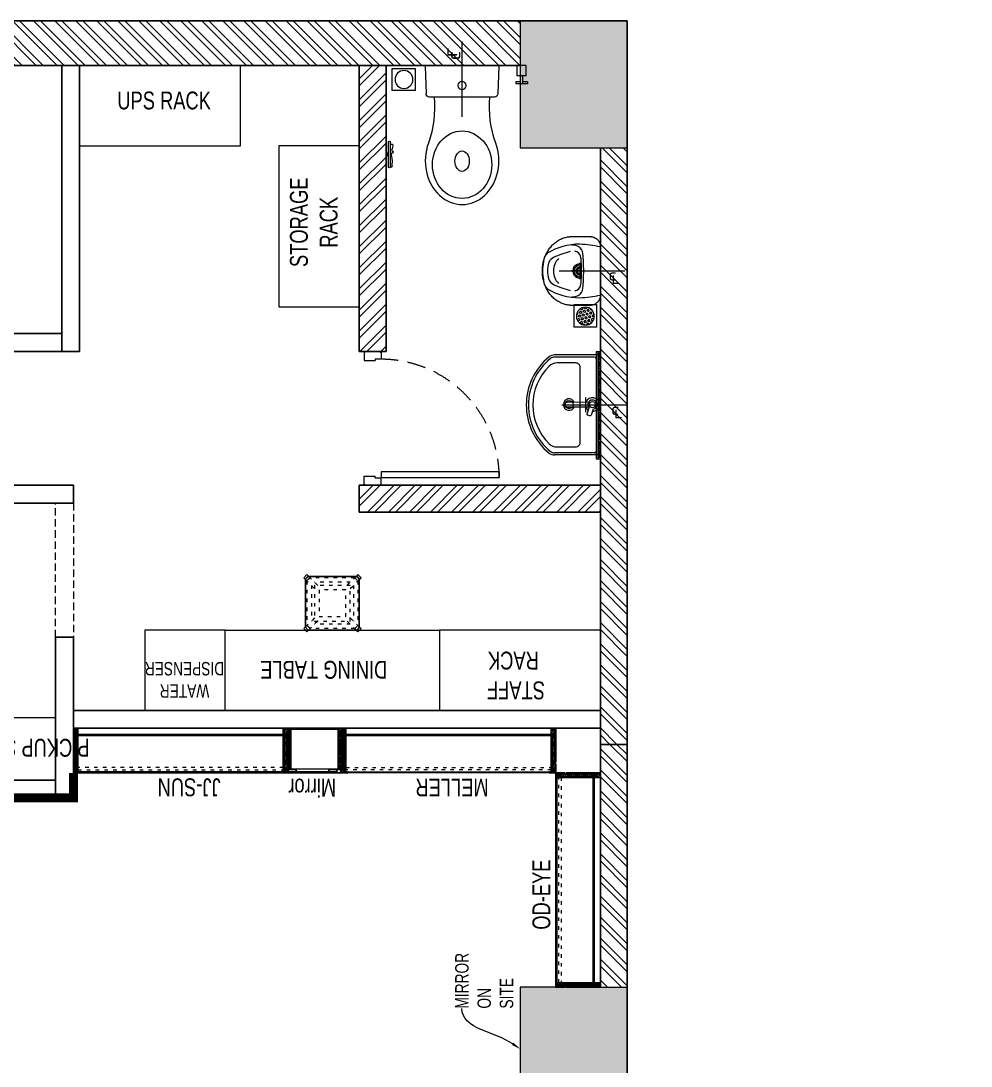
# Model space of a CAD drawing. Header units: feet. Extents: x 3387903 to 3402123, y -5461245 to -5443363.
# Drawn here: x 3395324 to 3400643, y -5449214 to -5443363 of the extents above; entities that cross this region are included whole.
import ezdxf
from ezdxf import colors
from ezdxf.entities.mleader import LeaderData, LeaderLine
from ezdxf.math import Vec2, Vec3

# ---------------------------------------------------------------- set-up
doc = ezdxf.new("R2010")
doc.units = ezdxf.units.FT
doc.header["$LTSCALE"] = 33
doc.header["$MEASUREMENT"] = 0
for name, pattern in [('a_p6_plan_L18$0$HIDDEN', [0.375, 0.25, -0.125]), ('ACAD_ISO03W100', [30, 12, -18]), ('CENTER', [2, 1.25, -0.25, 0.25, -0.25]), ('DOT2', [0.125, 0, -0.125]), ('HIDDEN', [9.525, 6.35, -3.175]), ('HIDDEN2', [4.7625, 3.175, -1.5875])]:
    doc.linetypes.add(name, pattern=pattern)
doc.layers.add('A-WALL', color=1, linetype='Continuous')
for name, color, linetype, lineweight in [('centerline-toilets', 2, 'CENTER', 13), ('Column', 243, 'Continuous', 9), ('column hatch', 5, 'Continuous', 0), ('Door', 2, 'Continuous', 13), ('ele', 252, 'Continuous', 13), ('Fhitting', 152, 'Continuous', 30), ('LENS-CURTAIN', 5, 'a_p6_plan_L18$0$HIDDEN', 9), ('LENS-DOOR', 34, 'Continuous', 20), ('LENS-PARTITION', 21, 'Continuous', 25), ('LENS-TEXT', 31, 'Continuous', 5), ('LENS_DIMENSION', 193, 'Continuous', 0), ('LENS_TEXT', 31, 'Continuous', 5), ('LK-FF&E WALL', 1, 'Continuous', 9), ('LK-FLUTTED FINISH', 20, 'Continuous', 30), ('LN-ELEVATION-1', 81, 'Continuous', 25), ('LN-ELEVATION-2', 103, 'Continuous', 20), ('LN-ELEVATION-3', 125, 'Continuous', 18), ('LN-ELEVATION-4', 145, 'Continuous', 13), ('LN-ELEVATION-5', 167, 'Continuous', 5), ('LN-HATCH', 251, 'Continuous', 0), ('Mirror', 150, 'Continuous', 20), ('Panelling', 65, 'Continuous', 18), ('PARTITION', 22, 'Continuous', 30), ('PLANO-TXT', 252, 'Continuous', 5), ('Toilet', 5, 'Continuous', 9)]:
    doc.layers.add(name, color=color, linetype=linetype, lineweight=lineweight)
doc.styles.add('LK TXT', font='GILC____.TTF', dxfattribs={"height": 100})
doc.styles.get("Standard").update_dxf_attribs({"font": 'GILC____.TTF'})
pattern_1 = [(45, (-2067896.71, 5460790.36), (-58.8666395, 58.8666395), []), (45, (-2067857.465, 5460790.36), (-58.8666395, 58.8666395), [])]

# ---------------------------------------------------------------- blocks, each defined once
blk = doc.blocks.new('DLF-RSP-AR-CD-DWG-4DT-3113$0$X-TYPICAL TOILET UPPER FLOORS - 02$0$urinals')
at = {"layer": 'Toilet'}
for p, q in [((0, -15.6), (0, 8.3)), ((-46.1, -115), (46.1, -115)), ((0, -105.4), (0, -161.1))]:
    blk.add_line(p, q, dxfattribs=at)
blk.add_lwpolyline([(135, 0), (-135, 0, 0.036949), (-150, -116.2, 0.138094), (-99.8, -297.1, 0.221721), (-52, -317.9, 0.062656), (0, -325, 0.062656), (52, -317.9, 0.221721), (99.8, -297.1, 0.138094), (150, -116.2, 0.036949)], format="xyb", close=True, dxfattribs=at)
for centre, radius, start, end in [((-94.3, -144.9), 47.1, 93.37082, 154.48244), ((-71.4, -149.9), 40.2, 106.70156, 169.72504), ((3.2, -1238.2), 1144.7, 90.16247, 95.02645), ((-50.5, -225.3), 118.5, 89.54541, 105.88575), ((-0.1, -996.2), 890.8, 89.99178, 93.18195), ((0, -115), 40, 167.42797, 12.57203), ((0, -115), 33, 164.1814, 15.8186), ((0, -115), 32, 163.60493, 16.39507), ((0, -115), 22.6, 155.66533, 24.33467), ((0, -115), 14.7, 139.91088, 40.08912), ((-3.2, -1238.2), 1144.7, 84.97355, 89.83753), ((0.1, -996.2), 890.8, 86.81805, 90.00822), ((50.5, -225.3), 118.5, 74.11425, 90.45459), ((71.4, -149.9), 40.2, 10.27496, 73.29844), ((94.3, -144.9), 47.1, 25.51756, 86.62918), ((-91, -152.7), 53.8, 148.48683, 188.64011), ((413.9, -38.4), 538.2, 193.99399, 204.56321), ((-413.9, -38.4), 538.2, 335.43679, 346.00601), ((91, -152.7), 53.8, 351.35989, 31.51317), ((-30.1, -241.3), 50, 204.56321, 250.46064), ((-1.6, -165.3), 97.6, 225, 270.9552), ((-1.5, -160.9), 135.4, 250.46064, 270.64918), ((1.6, -165.3), 97.6, 269.0448, 315), ((1.5, -160.9), 135.4, 269.35082, 289.53936), ((30.1, -241.3), 50, 289.53936, 335.43679)]:
    blk.add_arc(centre, radius, start, end, dxfattribs=at)
blk.add_open_spline([(135, 0), (105.3, 0), (75.7, 0), (-13.3, 0), (-72.7, 0), (-132.7, 0), (-133.4, 0), (-134.3, 0), (-134.5, 0), (-134.7, 0), (-134.9, 0), (-135, 0), (-135, 0), (-135, 0), (-135, 0), (-135, 0), (-135, 0), (-135.1, 0), (-135.1, 0), (-135.2, 0), (-135.2, 0), (-135.3, 0), (-135.4, 0), (-135.7, 0), (-135.8, 0), (-136.4, 0), (-136.7, 0), (-137.7, -0.1), (-138.4, -0.1), (-140.5, -0.2), (-141.9, -0.4), (-146.2, -1), (-149, -1.7), (-154.8, -3.4), (-157.6, -4.5), (-163.1, -7.3), (-165.8, -8.9), (-171, -12.5), (-173.4, -14.6), (-177.9, -19.1), (-180, -21.5), (-183.6, -26.7), (-185.2, -29.4), (-188, -34.9), (-189.1, -37.8), (-190.8, -43.5), (-191.5, -46.3), (-192, -49.8), (-192.1, -50.5), (-192.3, -52.5), (-192.4, -53.8), (-192.5, -55.7), (-192.5, -56.2), (-192.5, -56.9), (-192.5, -57), (-192.5, -57.2), (-192.5, -57.3), (-192.5, -57.4), (-192.5, -57.4), (-192.5, -57.5), (-192.5, -57.5), (-192.5, -57.5), (-192.5, -57.6), (-192.5, -57.7), (-192.5, -57.8), (-192.5, -57.9), (-192.5, -58.1), (-192.5, -58.4), (-192.5, -58.6), (-192.5, -59.3), (-192.5, -59.7), (-192.5, -61), (-192.5, -61.9), (-192.5, -64.6), (-192.5, -66.4), (-192.5, -71.7), (-192.5, -75.2), (-192.5, -85.8), (-192.5, -92.9), (-192.5, -114.2), (-192.5, -128.4), (-192.5, -146.1), (-192.5, -144.6), (-192.5, -149.2), (-192.5, -150.3), (-192.5, -153.7), (-192.5, -156), (-192.5, -158.5), (-192.5, -158.8), (-192.5, -159.2), (-192.5, -159.4), (-192.5, -159.7), (-192.5, -159.8), (-192.5, -159.9), (-192.5, -160), (-192.5, -160), (-192.5, -160), (-192.5, -160.1), (-192.5, -160.1), (-192.5, -160.2), (-192.5, -160.3), (-192.5, -160.5), (-192.5, -160.6), (-192.5, -161), (-192.5, -161.2), (-192.5, -161.9), (-192.5, -162.4), (-192.4, -163.9), (-192.4, -164.9), (-192.3, -167.8), (-192.2, -169.8), (-191.7, -175.8), (-191.2, -179.9), (-189.3, -190.9), (-187.5, -198), (-182.8, -212.2), (-179.9, -219.2), (-172.8, -233.1), (-168.7, -239.9), (-159.3, -253), (-154, -259.4), (-142.4, -271.4), (-136, -277), (-122.6, -287.5), (-115.4, -292.3), (-100.5, -300.9), (-92.8, -304.8), (-76.9, -311.5), (-68.8, -314.3), (-52.5, -318.9), (-44.4, -320.7), (-28.1, -323.4), (-20, -324.2), (-9.4, -324.8), (-6.7, -324.9), (-2.5, -325), (-1, -325), (2, -325), (3.6, -325), (8.2, -324.9), (11.3, -324.7), (20.7, -324.1), (27, -323.5), (41.8, -321.2), (50.2, -319.5), (67, -314.9), (75.4, -312), (91.8, -305.3), (99.8, -301.4), (115.1, -292.5), (122.5, -287.5), (136.4, -276.8), (142.9, -270.9), (154.7, -258.5), (160.1, -252), (169.7, -238.4), (173.8, -231.3), (180.9, -217), (183.8, -209.7), (188.3, -195.1), (189.9, -187.8), (191.2, -179.3), (191.4, -178), (191.8, -174.1), (192.1, -171.5), (192.3, -167.9), (192.3, -166.9), (192.5, -164), (192.5, -162), (192.5, -160), (192.5, -159.9), (192.5, -159.8), (192.5, -159.7), (192.5, -159.5), (192.5, -159.4), (192.5, -159), (192.5, -158.8), (192.5, -158), (192.5, -157.5), (192.5, -155.9), (192.5, -154.9), (192.5, -151.8), (192.5, -149.7), (192.5, -143.5), (192.5, -144.3), (192.5, -131.9), (192.5, -123.6), (192.5, -98.8), (192.5, -82.2), (192.5, -64.8), (192.5, -64), (192.5, -61.5), (192.5, -59.9), (192.5, -58), (192.5, -57.8), (192.5, -57.5), (192.5, -57.5), (192.5, -57.4), (192.5, -57.4), (192.5, -57.4), (192.5, -57.3), (192.5, -57.2), (192.5, -57.2), (192.5, -57), (192.5, -56.8), (192.5, -56.4), (192.5, -56.1), (192.5, -55.3), (192.4, -54.7), (192.3, -53), (192.2, -51.9), (191.8, -48.4), (191.4, -46), (190, -40.4), (188.9, -37.2), (186.1, -30.8), (184.3, -27.7), (180.2, -21.8), (177.9, -19.1), (172.8, -14), (170, -11.7), (164, -7.7), (160.9, -6.1), (154.5, -3.3), (151.3, -2.3), (144.8, -0.7), (141.6, -0.3), (137.3, 0), (136.1, 0), (135, 0)], degree=3, knots=[0, 0, 0, 0, 0.329607, 0.329607, 0.988822, 0.988822, 0.996691, 0.996691, 0.998638, 0.998638, 0.99992, 0.99992, 1.000227, 1.000227, 1.000534, 1.000534, 1.001148, 1.001148, 1.002375, 1.002375, 1.00483, 1.00483, 1.009739, 1.009739, 1.019558, 1.019558, 1.039196, 1.039196, 1.078472, 1.078472, 1.157024, 1.157024, 1.314128, 1.314128, 1.471232, 1.471232, 1.628335, 1.628335, 1.785439, 1.785439, 1.942543, 1.942543, 2.099647, 2.099647, 2.256751, 2.256751, 2.413855, 2.413855, 2.450944, 2.450944, 2.525122, 2.525122, 2.556641, 2.556641, 2.563699, 2.563699, 2.567479, 2.567479, 2.57001, 2.57001, 2.570783, 2.570783, 2.572328, 2.572328, 2.573873, 2.573873, 2.576964, 2.576964, 2.583145, 2.583145, 2.595507, 2.595507, 2.620232, 2.620232, 2.669681, 2.669681, 2.76858, 2.76858, 2.966376, 2.966376, 3.36197, 3.36197, 3.45996, 3.45996, 3.491387, 3.491387, 3.554241, 3.554241, 3.562213, 3.562213, 3.566829, 3.566829, 3.570018, 3.570018, 3.570684, 3.570684, 3.571294, 3.571294, 3.571904, 3.571904, 3.573124, 3.573124, 3.575564, 3.575564, 3.580444, 3.580444, 3.590203, 3.590203, 3.609723, 3.609723, 3.648762, 3.648762, 3.72684, 3.72684, 3.861362, 3.861362, 3.995884, 3.995884, 4.130406, 4.130406, 4.264928, 4.264928, 4.39945, 4.39945, 4.533972, 4.533972, 4.668494, 4.668494, 4.803016, 4.803016, 4.937539, 4.937539, 5.072061, 5.072061, 5.118026, 5.118026, 5.144558, 5.144558, 5.17109, 5.17109, 5.224154, 5.224154, 5.330281, 5.330281, 5.468863, 5.468863, 5.607445, 5.607445, 5.746027, 5.746027, 5.884609, 5.884609, 6.023191, 6.023191, 6.161773, 6.161773, 6.300355, 6.300355, 6.438937, 6.438937, 6.577519, 6.577519, 6.602876, 6.602876, 6.653589, 6.653589, 6.673028, 6.673028, 6.711906, 6.711906, 6.713712, 6.713712, 6.715518, 6.715518, 6.719129, 6.719129, 6.726351, 6.726351, 6.740796, 6.740796, 6.769686, 6.769686, 6.827466, 6.827466, 6.943027, 6.943027, 7.174147, 7.174147, 7.636387, 7.636387, 7.659394, 7.659394, 7.705407, 7.705407, 7.71212, 7.71212, 7.713128, 7.713128, 7.714137, 7.714137, 7.716153, 7.716153, 7.720185, 7.720185, 7.728249, 7.728249, 7.744378, 7.744378, 7.776636, 7.776636, 7.841152, 7.841152, 7.970184, 7.970184, 8.14844, 8.14844, 8.326696, 8.326696, 8.504953, 8.504953, 8.683209, 8.683209, 8.861465, 8.861465, 9.039722, 9.039722, 9.217978, 9.217978, 9.283185, 9.283185, 9.283185, 9.283185], dxfattribs=at)
blk = doc.blocks.new('jALI')
at = {"layer": 'Toilet', "ltscale": 5}
h = blk.add_hatch(dxfattribs=at)
h.set_pattern_fill('HEX', color=256, scale=50, angle=135, double=1)
h.set_pattern_definition([(135, (-344825.863, 460708.187), (-7.65465545, -7.65465545), [6.25, -12.5]), (255, (-344825.863, 460708.187), (10.4564538, -2.80179835), [6.25, -12.5]), (195, (-344830.282, 460712.606), (2.80179835, -10.4564538), [6.25, -12.5])])
edge = h.paths.add_edge_path()
edge.add_arc((-393187.5, 163647.6), 50, -90, 270)
blk.add_lwpolyline([(-393249.5, 163581.9), (-393125.5, 163581.9), (-393125.5, 163709.4), (-393249.5, 163709.4)], close=True, dxfattribs=at)
blk.add_circle((-393187.5, 163647.6), 50, dxfattribs=at)
blk = doc.blocks.new('Urinal')
at = {"layer": 'centerline-toilets', "linetype": 'HIDDEN', "ltscale": 10}
blk.add_line((0, 230.9), (0, -137), dxfattribs=at)
at = {"layer": 'Fhitting', "lineweight": 0, "ltscale": 0.5, "rotation": 180}
blk.add_blockref('DLF-RSP-AR-CD-DWG-4DT-3113$0$X-TYPICAL TOILET UPPER FLOORS - 02$0$urinals', (0, 0), dxfattribs=at)
at = {"layer": 'Fhitting', "lineweight": 0, "ltscale": 0.5, "xscale": -1, "rotation": 90}
blk.add_blockref('jALI', (163394.4, -393103.5), dxfattribs=at)
at = {"layer": 'centerline-toilets', "linetype": 'DOT2', "insert": (-31.4, -69), "char_height": 75, "width": 495.827, "attachment_point": 5, "rotation": 270}
blk.add_mtext('{\\fISOCPEUR|b0|i0|c0|p34;℄}', dxfattribs=at)
blk = doc.blocks.new('WC')
at = {"layer": 'centerline-toilets', "linetype": 'HIDDEN', "ltscale": 10}
blk.add_line((0, 286.3), (0, -134.7), dxfattribs=at)
at = {"layer": 'Toilet'}
for p, q in [((-412.8, 566.9), (-412.8, 428.9)), ((-400.8, 566.9), (-400.8, 428.9)), ((-418.8, 506.9), (-424.8, 506.9)), ((-424.8, 506.9), (-424.8, 488.9)), ((-418.8, 488.9), (-424.8, 488.9)), ((-418.8, 506.9), (-418.8, 488.9)), ((-418.8, 503.9), (-412.8, 503.9)), ((-418.8, 491.9), (-412.8, 491.9)), ((180.6, 176.8), (-182.6, 176.8)), ((-205.8, 5.9), (-201.7, 157.2)), ((205.8, 5.9), (199.8, 157.2)), ((-200.1, 0), (200.1, 0))]:
    blk.add_line(p, q, dxfattribs=at)
at = {"layer": 'Toilet', "ltscale": 100}
for p, q in [((366.1, 103), (300.3, 103)), ((300.3, 91.5), (300.3, 103)), ((326.3, 91.5), (300.3, 91.5)), ((326.3, 103), (326.3, 57.2)), ((340.1, 103), (340.1, 57.2)), ((366.1, 91.5), (340.1, 91.5)), ((366.1, 91.5), (366.1, 103)), ((307.2, 0), (307.2, 57.2)), ((359.2, 57.2), (307.2, 57.2)), ((359.2, 57.2), (359.2, 0)), ((359.2, 0), (307.2, 0))]:
    blk.add_line(p, q, dxfattribs=at)
at = {"layer": 'Toilet'}
blk.add_circle((-0.3, 111.6), 22.9, dxfattribs=at)
for centre, radius, start, end in [((-406.8, 566.9), 6, 0, 180), ((-406.8, 428.9), 6, 180, 0), ((-776.4, 231.1), 622.3, 354.997, 19.06186), ((776, 226.4), 623.4, 160.51959, 184.56168), ((-182.4, 157.5), 19.3, 90.35094, 180.89813), ((180.5, 157.5), 19.3, 359.10187, 89.64906), ((-200.1, 5.7), 5.72, 177.95459, 270), ((200.1, 5.7), 5.72, 270, 2.04541)]:
    blk.add_arc(centre, radius, start, end, dxfattribs=at)
at = {"layer": 'Toilet', "extrusion": (0, 0, -1)}
for centre, major_axis, ratio, start_param, end_param in [((0, 533.5), (0, -244.6), 0.842028, 7.436326, 11.41323), ((0, 535.1), (0, -57.2), 0.7, 1.570796326794896, 7.853981633974482)]:
    blk.add_ellipse(centre, major_axis=major_axis, ratio=ratio, start_param=start_param, end_param=end_param, dxfattribs=at)
blk.add_ellipse((0, 555), major_axis=(0, -188.8), ratio=0.878788, dxfattribs=at)
at = {"layer": 'Toilet'}
blk.add_open_spline([(-400.8, 441), (-397.1, 440.5), (-384.3, 439), (-389, 459.3), (-395.6, 479.8), (-385.6, 478), (-385.9, 491.3), (-402.7, 487.2), (-384.8, 532.1), (-395.5, 546.6), (-390.9, 570.2), (-397.2, 568.8), (-400.8, 568)], degree=3, knots=[0, 0, 0, 0, 9.744972, 33.823887, 47.583551, 49.497915, 60.560502, 63.822284, 93.508019, 135.756925, 141.904352, 150.301906, 150.301906, 150.301906, 150.301906], dxfattribs=at)
at = {"layer": 'Fhitting', "lineweight": 0, "ltscale": 0.5, "rotation": 270}
blk.add_blockref('jALI', (-163972.9, -393109.2), dxfattribs=at)
at = {"layer": 'centerline-toilets', "linetype": 'DOT2', "insert": (-35.9, -56.9), "char_height": 85.827, "width": 567.402, "attachment_point": 5, "rotation": 270}
blk.add_mtext('{\\fISOCPEUR|b0|i0|c0|p34;℄}', dxfattribs=at)
blk = doc.blocks.new('Wash Basin')
at = {"layer": 'PARTITION', "lineweight": 9}
h = blk.add_hatch(dxfattribs=at)
h.set_pattern_fill('ANSI38', color=256, scale=70, angle=990, style=0, double=1)
h.set_pattern_definition([(315, (-62.738, -33.325), (6.18718, 6.18718), []), (45, (-62.738, -33.325), (6.18718, 18.56155), [21.875, -13.125])])
h.paths.add_polyline_path([(302.1, -22), (-298.1, -22), (-298.1, -34), (302.1, -34)])
at = {"layer": 'centerline-toilets', "linetype": 'HIDDEN', "ltscale": 10}
blk.add_line((0, -238.1), (0, 129.8), dxfattribs=at)
at = {"layer": 'Mirror', "ltscale": 0.5}
blk.add_lwpolyline([(-298.1, -34), (-298.1, -46), (302.1, -46), (302.1, -34)], close=True, dxfattribs=at)
at = {"layer": 'Panelling', "lineweight": 9}
blk.add_lwpolyline([(-298.1, -22), (-298.1, -34), (302.1, -34), (302.1, -22)], close=True, dxfattribs=at)
at = {"layer": 'Toilet', "ltscale": 100}
for p, q in [((-280, -32), (-280, -278.3)), ((-270, -22), (270, -22)), ((-268, -55), (-268, -278.3)), ((-258, -45), (258, -45)), ((268, -55), (268, -278.3)), ((280, -32), (280, -278.3)), ((-14.8, -88.6), (-14.6, -207.9)), ((11, -207.9), (10.8, -88.6))]:
    blk.add_line(p, q, dxfattribs=at)
blk.add_lwpolyline([(40.7, -103.2), (-41.1, -103.2)], dxfattribs=at)
blk.add_lwpolyline([(23.1, -61.6), (57.7, -73.5, -0.414214), (61.4, -81.2), (57.5, -92.5, -0.414214), (49.9, -96.2), (16.1, -84.6)], format="xyb", dxfattribs=at)
blk.add_lwpolyline([(-235, -264, 0.191896), (-217.2, -308.7, 0.420236), (217.2, -308.7, 0.191896), (235, -264), (235, -160.5, 0.414214), (210, -135.5), (-210, -135.5, 0.414214), (-235, -160.5)], format="xyb", close=True, dxfattribs=at)
for centre, radius in [((-2, -66.5), 17.5), ((-2, -196.8), 22.5)]:
    blk.add_circle(centre, radius, dxfattribs=at)
for centre, radius, start, end in [((-270, -32), 10, 90, 180), ((-258, -55), 10, 90, 180), ((258, -55), 10, 0, 90), ((270, -32), 10, 0, 90), ((-2, -197.1), 32.1, 113.08975, 66.24598), ((-2, -196.8), 20.5, 128.04034, 237.28993), ((-2, -196.8), 20.5, 304.47329, 50.73323), ((-230, -278.3), 50, 180, 218.44606), ((-230, -278.3), 38, 180, 218.44606), ((230, -278.3), 38, 321.55394, 0), ((230, -278.3), 50, 321.55394, 0), ((0, -89.3), 347.7, 219.28258, 320.71742), ((0, -89.3), 335.7, 219.31295, 320.68705)]:
    blk.add_arc(centre, radius, start, end, dxfattribs=at)
for centre, major_axis, start_param, end_param in [((-2, -66.5), (0, 38.3), 4.720493, 9.081982), ((-2, -66.5), (-0.2, -25.6), 1.769108, 7.074098), ((-2, -66.5), (0, 38.3), 3.484555, 4.083576), ((-1.8, -207.9), (-9.04, 9.04), 0.785398, 3.926991)]:
    blk.add_ellipse(centre, major_axis=major_axis, ratio=1, start_param=start_param, end_param=end_param, dxfattribs=at)
at = {"layer": 'centerline-toilets', "linetype": 'DOT2', "insert": (33.3, 61.8), "char_height": 75, "width": 495.827, "attachment_point": 5, "rotation": 90}
blk.add_mtext('{\\fISOCPEUR|b0|i0|c0|p34;℄}', dxfattribs=at)
blk = doc.blocks.new('*U44')
at = {"layer": 'LENS-DOOR'}
for p, q in [((548121.7, 1779235.3), (548121.7, 1778573.8)), ((548121.7, 1779235.3), (548153, 1779235.3)), ((548153, 1778573.8), (548153, 1779235.3)), ((547447.3, 1778568.6), (547452.5, 1778568.6)), ((547447.3, 1778484.1), (547447.3, 1778568.6)), ((547452.5, 1778573.8), (547488.9, 1778573.8)), ((547452.5, 1778568.6), (547452.5, 1778573.8)), ((547488.9, 1778539.9), (547488.9, 1778573.8)), ((547488.9, 1778539.9), (547499.3, 1778539.9)), ((547499.3, 1778478.9), (547499.3, 1778539.9)), ((548121.7, 1778573.8), (548153, 1778573.8)), ((548145.2, 1778478.9), (548145.2, 1778539.9)), ((548155.6, 1778539.9), (548145.2, 1778539.9)), ((548192.1, 1778573.8), (548155.6, 1778573.8)), ((548155.6, 1778539.9), (548155.6, 1778573.8)), ((548192.1, 1778568.6), (548192.1, 1778573.8)), ((548197.3, 1778568.6), (548192.1, 1778568.6)), ((548197.3, 1778484.1), (548197.3, 1778568.6)), ((547447.3, 1778484.1), (547452.5, 1778484.1)), ((547452.5, 1778478.9), (547452.5, 1778484.1)), ((547452.5, 1778478.9), (547499.3, 1778478.9)), ((548192.1, 1778478.9), (548145.2, 1778478.9)), ((548192.1, 1778478.9), (548192.1, 1778484.1)), ((548197.3, 1778484.1), (548192.1, 1778484.1))]:
    blk.add_line(p, q, dxfattribs=at)
at = {"layer": 'LENS-DOOR', "color": 7, "linetype": 'HIDDEN2'}
blk.add_ellipse((548153, 1778573.8), major_axis=(-661.5, 0), ratio=1, start_param=-1.570791, end_param=0.051209, dxfattribs=at)
blk = doc.blocks.new('A$Ce3c081f2')
at = {"layer": 'column hatch'}
h = blk.add_hatch(color=8, dxfattribs=at)
h.dxf.hatch_style = 1
h.paths.add_polyline_path([(-11400, 10100), (-11400, 10815), (-12085, 10815), (-12085, 10100)])
h.paths.add_polyline_path([(-5410, 0), (-5410, 150), (-5410, 600), (-6100, 600), (-6100, 0)])
h.paths.add_polyline_path([(-5445, 10110), (-5445, 10815), (-6085, 10815), (-6085, 10110)])
h.paths.add_polyline_path([(0, 10105), (0, 10815), (-715, 10815), (-715, 10105)])
h.paths.add_polyline_path([(0, 0), (0, 600), (-710, 600), (-710, 0)])
at = {"layer": 'LN-HATCH'}
h = blk.add_hatch(dxfattribs=at)
h.set_pattern_fill('ANSI32', color=256, scale=222)
h.set_pattern_definition(pattern_1)
h.paths.add_polyline_path([(0, 600), (0, 10105), (-250, 10105), (-250, 600)])
h.paths.add_polyline_path([(-715, 10565), (-715, 10815), (-5445, 10815), (-5445, 10565)])
h.paths.add_polyline_path([(-6085, 10565), (-6085, 10815), (-11400, 10815), (-11400, 10565)])
h.paths.add_polyline_path([(-12085, 10565), (-12085, 10815), (-13682, 10815), (-13682, 10565), (-13575, 10565)])
h = blk.add_hatch(dxfattribs=at)
h.set_pattern_fill('ANSI32', color=256, scale=222, angle=90)
h.set_pattern_definition([(135, (-5456560.36, -2073305.62), (-58.8666395, -58.8666395), []), (135, (-5456560.36, -2073266.37), (-58.8666395, -58.8666395), [])])
h.paths.add_polyline_path([(-2600, 150), (-2600, 1500), (-2750, 1500), (-2750, 150)])
h.paths.add_polyline_path([(-1850, 1350), (-1850, 1500), (-250, 1500), (-250, 1350)])
h = blk.add_hatch(dxfattribs=at)
h.set_pattern_fill('ANSI32', color=256, scale=222)
h.set_pattern_definition(pattern_1)
h.paths.add_polyline_path([(-7525, -1925), (-7525, -1775), (-11410, -1775), (-11410, -1925)])
h.paths.add_polyline_path([(-12085, -1925), (-12085, -1775), (-13575, -1775), (-13575, -1925)])
h.paths.add_polyline_path([(-4050, 0), (-4050, 150), (-5410, 150), (-5410, 0)])
h = blk.add_hatch(dxfattribs=at)
h.set_pattern_fill('ANSI32', color=256, scale=222)
h.set_pattern_definition(pattern_1)
h.paths.add_polyline_path([(-710, 0), (-710, 150), (-4050, 150), (-4050, 0)])
h.paths.add_polyline_path([(-7300, -1645), (-7300, 0), (-6100, 0), (-6100, 150), (-7450, 150), (-7450, -1645)])
at = {"layer": 'A-WALL'}
for p, q in [((0, 10815), (0, 0)), ((-250, 10105), (-250, 600)), ((-4050, 150), (-5410, 150)), ((-710, 150), (-4050, 150)), ((-4050, 150), (-4050, 0)), ((-5410, 0), (-7300, 0)), ((-4050, 0), (-5410, 0)), ((0, 0), (-4050, 0))]:
    blk.add_line(p, q, dxfattribs=at)
for points in [[(-2600, 150), (-2600, 1500), (-2750, 1500), (-2750, 150)], [(-1850, 1350), (-1850, 1500), (-250, 1500), (-250, 1350)]]:
    blk.add_lwpolyline(points, close=True, dxfattribs=at)
at = {"layer": 'Column'}
for p, q in [((-5410, 600), (-6100, 600)), ((-5410, 150), (-5410, 600)), ((0, 600), (-710, 600)), ((-710, 600), (-710, 0)), ((-5410, 150), (-5410, 0))]:
    blk.add_line(p, q, dxfattribs=at)
at = {"layer": 'Door', "rotation": 180}
blk.add_blockref('*U44', (545597.3, 1779951.4), dxfattribs=at)
at = {"layer": 'ele', "color": 0, "lineweight": -2, "xscale": -1, "rotation": 90}
blk.add_blockref('WC', (-250, 924.2), dxfattribs=at)
at = {"layer": 'ele', "color": 0, "lineweight": -2, "rotation": 180}
blk.add_blockref('Wash Basin', (-2150, 128), dxfattribs=at)
at = {"layer": 'ele', "color": 0, "lineweight": -2}
blk.add_blockref('Urinal', (-1400, 150), dxfattribs=at)
blk = doc.blocks.new('JJ SH 1200')
at = {"layer": 'LN-HATCH', "ltscale": 0.5}
h = blk.add_hatch(dxfattribs=at)
h.set_pattern_fill('ANSI31', color=256, scale=2)
h.set_pattern_definition([(45, (4097187.331, 1708800.267), (-4.4901280605, 4.4901280605), [])])
h.paths.add_polyline_path([(792.1, 220), (792.1, 30), (786.1, 30), (786.1, 20), (792.1, 20), (792.1, -24), (767.1, -24), (767.1, 220)])
h.paths.add_polyline_path([(-382.9, 180), (767.1, 180), (767.1, 186), (-382.9, 186)])
h.paths.add_polyline_path([(757.1, -24), (757.1, -30), (792.1, -30), (792.1, -24)])
h.paths.add_polyline_path([(-407.9, 220), (-407.9, 30), (-401.9, 30), (-401.9, 20), (-407.9, 20), (-407.9, -24), (-382.9, -24), (-382.9, 220)])
h.paths.add_polyline_path([(-372.9, -24), (-372.9, -30), (-407.9, -30), (-407.9, -24)])
at = {"layer": 'LN-ELEVATION-1', "ltscale": 0.5}
for points in [[(-407.9, 220), (-407.9, 30), (-401.9, 30), (-401.9, 20), (-407.9, 20), (-407.9, -24), (-382.9, -24), (-382.9, 220)], [(-382.9, 180), (767.1, 180), (767.1, 186), (-382.9, 186)], [(792.1, 220), (792.1, 30), (786.1, 30), (786.1, 20), (792.1, 20), (792.1, -24), (767.1, -24), (767.1, 220)], [(-372.9, -24), (-372.9, -30), (-407.9, -30), (-407.9, -24)], [(757.1, -24), (757.1, -30), (792.1, -30), (792.1, -24)]]:
    blk.add_lwpolyline(points, close=True, dxfattribs=at)
at = {"layer": 'LN-ELEVATION-3', "ltscale": 0.5}
for p, q in [((767.1, 220), (-382.9, 220)), ((757.1, -24), (-372.9, -24)), ((-372.9, -30), (757.1, -30))]:
    blk.add_line(p, q, dxfattribs=at)
at = {"layer": 'LN-ELEVATION-4', "linetype": 'ACAD_ISO03W100', "ltscale": 0.05}
blk.add_lwpolyline([(767.1, 0), (-382.9, 0), (-382.9, -12), (767.1, -12)], close=True, dxfattribs=at)
blk = doc.blocks.new('CLENS 1200')
at = {"layer": 'LN-HATCH', "ltscale": 0.5}
h = blk.add_hatch(dxfattribs=at)
h.set_pattern_fill('ANSI31', color=256, scale=2)
h.set_pattern_definition([(45, (4092853.4493, 1690921.992), (-4.4901280605, 4.4901280605), [])])
h.paths.add_polyline_path([(0, 250), (0, 60), (6, 60), (6, 50), (0, 50), (0, 6), (25, 6), (25, 250)])
h.paths.add_polyline_path([(1175, 210), (25, 210), (25, 216), (1175, 216)])
h.paths.add_polyline_path([(35, 6), (35, 0), (0, 0), (0, 6)])
h.paths.add_polyline_path([(1200, 250), (1200, 60), (1194, 60), (1194, 50), (1200, 50), (1200, 6), (1175, 6), (1175, 250)])
h.paths.add_polyline_path([(1165, 6), (1165, 0), (1200, 0), (1200, 6)])
at = {"layer": 'LN-ELEVATION-1', "ltscale": 0.5}
for points in [[(0, 250), (0, 60), (6, 60), (6, 50), (0, 50), (0, 6), (25, 6), (25, 250)], [(1200, 250), (1200, 60), (1194, 60), (1194, 50), (1200, 50), (1200, 6), (1175, 6), (1175, 250)], [(1175, 210), (25, 210), (25, 216), (1175, 216)], [(35, 6), (35, 0), (0, 0), (0, 6)], [(1165, 6), (1165, 0), (1200, 0), (1200, 6)]]:
    blk.add_lwpolyline(points, close=True, dxfattribs=at)
at = {"layer": 'LN-ELEVATION-3', "ltscale": 0.5}
for p, q in [((25, 250), (1175, 250)), ((35, 6), (1165, 6)), ((1165, 0), (35, 0))]:
    blk.add_line(p, q, dxfattribs=at)
at = {"layer": 'LN-ELEVATION-4', "linetype": 'ACAD_ISO03W100', "ltscale": 0.05}
blk.add_lwpolyline([(25, 30), (1175, 30), (1175, 18), (25, 18)], close=True, dxfattribs=at)
blk = doc.blocks.new('MIRROR')
at = {"layer": 'LN-HATCH', "ltscale": 0.5}
h = blk.add_hatch(dxfattribs=at)
h.set_pattern_fill('ANSI31', color=256, scale=2)
h.set_pattern_definition([(45, (4060433.7416, 1708720.787), (-4.4901280605, 4.4901280605), [])])
h.paths.add_polyline_path([(212.9, 101.3), (230.9, 101.3), (230.9, -127.7), (212.9, -127.7)])
h.paths.add_polyline_path([(230.9, 95.3), (494.9, 95.3), (494.9, 101.3), (230.9, 101.3)])
h.paths.add_polyline_path([(512.9, 101.3), (494.9, 101.3), (494.9, -127.7), (512.9, -127.7)])
at = {"layer": 'Defpoints'}
blk.add_lwpolyline([(512.9, 101.3), (212.9, 101.3), (212.9, -148.7), (512.9, -148.7)], close=True, dxfattribs=at)
at = {"layer": 'LN-ELEVATION-1'}
for points in [[(212.9, 101.3), (230.9, 101.3), (230.9, -127.7), (212.9, -127.7)], [(230.9, 95.3), (494.9, 95.3), (494.9, 101.3), (230.9, 101.3)], [(512.9, 101.3), (494.9, 101.3), (494.9, -127.7), (512.9, -127.7)], [(259.9, -141.7), (259.9, -127.7), (214.9, -127.7), (214.9, -148.7), (223.9, -148.7), (223.9, -147.2), (216.4, -147.2), (216.4, -141.7)], [(442.9, -141.7), (442.9, -127.7), (487.9, -127.7), (487.9, -148.7), (478.9, -148.7), (478.9, -147.2), (486.4, -147.2), (486.4, -141.7)], [(504.9, -148.7), (504.9, -147.2), (509.4, -147.2), (509.4, -129.2), (487.9, -129.2), (487.9, -127.7), (510.9, -127.7), (510.9, -148.7)]]:
    blk.add_lwpolyline(points, close=True, dxfattribs=at)
at = {"layer": 'LN-ELEVATION-2', "color": 4, "lineweight": 0}
blk.add_lwpolyline([(216.4, -141.7), (486.4, -141.7), (486.4, -147.2), (216.4, -147.2)], close=True, dxfattribs=at)
at = {"layer": 'LN-ELEVATION-2'}
blk.add_lwpolyline([(259.9, -141.7), (442.9, -141.7), (442.9, -127.7), (259.9, -127.7)], close=True, dxfattribs=at)
at = {"layer": 'LN-ELEVATION-4', "ltscale": 0.5}
blk.add_line((478.9, -148.7), (223.9, -148.7), dxfattribs=at)
blk = doc.blocks.new('Stool')
at = {"layer": 'LN-ELEVATION-1', "ltscale": 0.5}
blk.add_lwpolyline([(-130, 300), (130, 300, -0.414214), (150, 280), (150, 20, -0.414214), (130, 0), (-130, 0, -0.414214), (-150, 20), (-150, 280, -0.414214)], format="xyb", close=True, dxfattribs=at)
at = {"layer": 'LN-ELEVATION-3', "linetype": 'ACAD_ISO03W100', "ltscale": 0.05}
for p, q in [((-100, 232.3), (-142.4, 274.7)), ((-142.4, 274.7), (-142.4, 25.3)), ((-82.3, 250), (-124.7, 292.4)), ((-124.7, 292.4), (124.7, 292.4)), ((-117.4, 249.7), (-117.4, 50.3)), ((-99.7, 267.4), (99.7, 267.4)), ((82.3, 250), (124.7, 292.4)), ((100, 232.3), (142.4, 274.7)), ((117.4, 249.7), (117.4, 50.3)), ((142.4, 274.7), (142.4, 25.3)), ((-100, 67.7), (-142.4, 25.3)), ((100, 67.7), (142.4, 25.3)), ((-82.3, 50), (-124.7, 7.6)), ((-124.7, 7.6), (124.7, 7.6)), ((-99.7, 32.6), (99.7, 32.6)), ((82.3, 50), (124.7, 7.6))]:
    blk.add_line(p, q, dxfattribs=at)
for points in [[(-132.2, 299.9), (-124.7, 292.4), (-142.4, 274.7), (-149.9, 282.2)], [(132.2, 299.9), (124.7, 292.4), (142.4, 274.7), (149.9, 282.2)], [(-132.2, 0.1), (-124.7, 7.6), (-142.4, 25.3), (-149.9, 17.8)], [(132.2, 0.1), (124.7, 7.6), (142.4, 25.3), (149.9, 17.8)]]:
    blk.add_lwpolyline(points, dxfattribs=at)
for points in [[(-100, 250), (100, 250), (100, 50), (-100, 50)], [(-75, 225), (75, 225), (75, 75), (-75, 75)]]:
    blk.add_lwpolyline(points, close=True, dxfattribs=at)
at = {"layer": 'LN-ELEVATION-5', "ltscale": 0.5}
for points in [[(-149.9, 282.2), (-160.1, 292.4), (-142.4, 310.1), (-132.2, 299.9)], [(149.9, 282.2), (160.1, 292.4), (142.4, 310.1), (132.2, 299.9)], [(-149.9, 17.8), (-160.1, 7.6), (-142.4, -10.1), (-132.2, 0.1)], [(149.9, 17.8), (160.1, 7.6), (142.4, -10.1), (132.2, 0.1)]]:
    blk.add_lwpolyline(points, dxfattribs=at)

msp = doc.modelspace()

# ---------------------------------------------------------------- linework, layer by layer
at = {"layer": 'LENS-CURTAIN', "ltscale": 5}
msp.add_lwpolyline([(3395518.1, -5446813), (3395518.1, -5446063), (3395618.1, -5446063), (3395618.1, -5446813)], close=True, dxfattribs=at)
at = {"layer": 'LENS-PARTITION'}
for points in [[(3395553.1, -5443613), (3395553.1, -5445213), (3395653.1, -5445213), (3395653.1, -5443613)], [(3393953.1, -5445113), (3393953.1, -5445213), (3395553.1, -5445213), (3395553.1, -5445113)], [(3395618.1, -5446063), (3393053.1, -5446063), (3393053.1, -5445963), (3395618.1, -5445963)], [(3395618.1, -5447713), (3395618.1, -5446813), (3395518.1, -5446813), (3395518.1, -5447713)], [(3398568.1, -5447223), (3398568.1, -5447323), (3395618.1, -5447323), (3395618.1, -5447223)], [(3395518.1, -5447713), (3393899.2, -5447713), (3393899.2, -5447613), (3395518.1, -5447613)]]:
    msp.add_lwpolyline(points, close=True, dxfattribs=at)
at = {"layer": 'LK-FF&E WALL'}
for points in [[(3396553.1, -5443613), (3395653.1, -5443613), (3395653.1, -5444063), (3396553.1, -5444063)], [(3396768.1, -5444063), (3396768.1, -5444963), (3397218.1, -5444963), (3397218.1, -5444063)], [(3396468.1, -5446773), (3396018.1, -5446773), (3396018.1, -5447223), (3396468.1, -5447223)], [(3397668.1, -5447223), (3396468.1, -5447223), (3396468.1, -5446773), (3397668.1, -5446773)], [(3397668.1, -5447223), (3398568.1, -5447223), (3398568.1, -5446773), (3397668.1, -5446773)], [(3395518.1, -5447263), (3395518.1, -5447613), (3394618.1, -5447613), (3394618.1, -5447263)]]:
    msp.add_lwpolyline(points, close=True, dxfattribs=at)
at = {"layer": 'LK-FLUTTED FINISH', "linetype": 'ACAD_ISO03W100', "ltscale": 0.05, "const_width": 50}
msp.add_lwpolyline([(3395618.1, -5447573), (3395618.1, -5447713), (3392253.1, -5447713)], dxfattribs=at)

# ---------------------------------------------------------------- block references
at = {"layer": 'LENS_DIMENSION', "rotation": 90}
msp.add_blockref('A$Ce3c081f2', (3398718.1, -5443363), dxfattribs=at)
at = {"layer": 'LK-FF&E WALL', "xscale": -1}
msp.add_blockref('Stool', (3397068.1, -5446773), dxfattribs=at)
at = {"layer": 'LK-FF&E WALL'}
for name, p in [('JJ SH 1200', (3396026, -5447543)), ('MIRROR', (3396605.1, -5447424.3)), ('CLENS 1200', (3397118.1, -5447573))]:
    msp.add_blockref(name, p, dxfattribs=at)
at = {"layer": 'LK-FF&E WALL', "rotation": 269.9999999999999}
msp.add_blockref('CLENS 1200', (3398318.1, -5447573), dxfattribs=at)

# ---------------------------------------------------------------- texts
at = {"layer": 'LENS-TEXT', "color": 0, "linetype": 'Continuous', "ltscale": 3, "insert": (3396125.9, -5443809.2), "char_height": 100, "attachment_point": 5, "style": 'LK TXT'}
msp.add_mtext_dynamic_manual_height_columns('UPS RACK', width=1099.487, gutter_width=1, heights=[0], dxfattribs=at)
at = {"layer": 'LENS-TEXT', "color": 0, "linetype": 'Continuous', "ltscale": 3, "attachment_point": 5, "style": 'LK TXT'}
for s, width, gutter_width, insert, char_height, rotation in [('STORAGE \\PRACK', 1099.487, 1, (3396964.3, -5444490.2), 100, 90), ('STAFF\\P RACK', 1099.487, 1, (3398095.3, -5447026.7), 100, 180), ('WATER \\PDISPENSER', 264.162, 0.75, (3396240.1, -5447051.5), 75, 180), ('DINING TABLE', 783.964, 1, (3397019.5, -5446994.9), 100, 180), (' PICKUP STORAGE-900', 1099.487, 1, (3395165, -5447431.4), 100, 180)]:
    msp.add_mtext_dynamic_manual_height_columns(s, width=width, gutter_width=gutter_width, heights=[0], dxfattribs=dict(at, insert=insert, char_height=char_height, rotation=rotation))
at = {"layer": 'LENS_TEXT', "linetype": 'Continuous', "ltscale": 3, "insert": (3396955.2, -5447654.7), "char_height": 100, "width": 324.474, "attachment_point": 5, "rotation": 180, "style": 'LK TXT'}
msp.add_mtext('{\\C7;Mirror}', dxfattribs=at)
at = {"layer": 'PLANO-TXT', "linetype": 'Continuous', "ltscale": 3, "char_height": 100, "width": 272.148, "attachment_point": 5, "style": 'LK TXT'}
for s, insert, rotation in [('JJ-SUN', (3396266, -5447652.8), 180), ('MELLER', (3397737.5, -5447654.5), 180), ('OD-EYE', (3398238.3, -5448254.4), 90)]:
    msp.add_mtext(s, dxfattribs=dict(at, insert=insert, rotation=rotation))

# ---------------------------------------------------------------- leaders
at = {"layer": 'LENS_TEXT', "color": 1, "linetype": 'Continuous', "ltscale": 3}
ml = msp.add_multileader_mtext('Standard', dxfattribs=at)
ml.set_content('\\pxql,t3;{\\C256;MIRROR ON SITE}', color=1)
ml.set_leader_properties(color=256, linetype='ByLayer', lineweight=-1)
ml.build(insert=Vec2(0, 0))
ml.multileader.update_dxf_attribs({"leader_type": 2, "dogleg_length": 0.36, "arrow_head_size": 50})
ctx = ml.context
ctx.base_point, ctx.char_height, ctx.arrow_head_size, ctx.landing_gap_size, ctx.plane_origin, ctx.plane_x_axis, ctx.plane_y_axis = Vec3(3397793.1, -5448892.5), 75, 50, 0.09, Vec3(3395650, -5450499), Vec3(0, 1), Vec3(-1, 0)
notes = []
notes.append((ctx, [(0, (1, 1, 0), (3397793.1, -5448892.8), (0, 1), 0.36, [(1, [(3398118.1, -5449118)], 0, [])])]))
ctx.mtext.insert, ctx.mtext.text_direction, ctx.mtext.rotation, ctx.mtext.width, ctx.mtext.flow_direction = Vec3(3397755.1, -5448892.4), Vec3(0, 1), 1.570796, 289.544, 5
for ctx, leaders in notes:
    for number, flags, end, landing, length, lines in leaders:
        leader = LeaderData()
        leader.index, (leader.has_last_leader_line, leader.has_dogleg_vector, leader.attachment_direction) = number, flags
        leader.last_leader_point, leader.dogleg_vector, leader.dogleg_length = Vec3(end), Vec3(landing), length
        for number, points, colour, breaks in lines:
            line = LeaderLine()
            line.index, line.vertices, line.color, line.breaks = number, Vec3.list(points), colors.encode_raw_color(colour), breaks
            leader.lines.append(line)
        ctx.leaders.append(leader)

doc.saveas('drawing.dxf')
